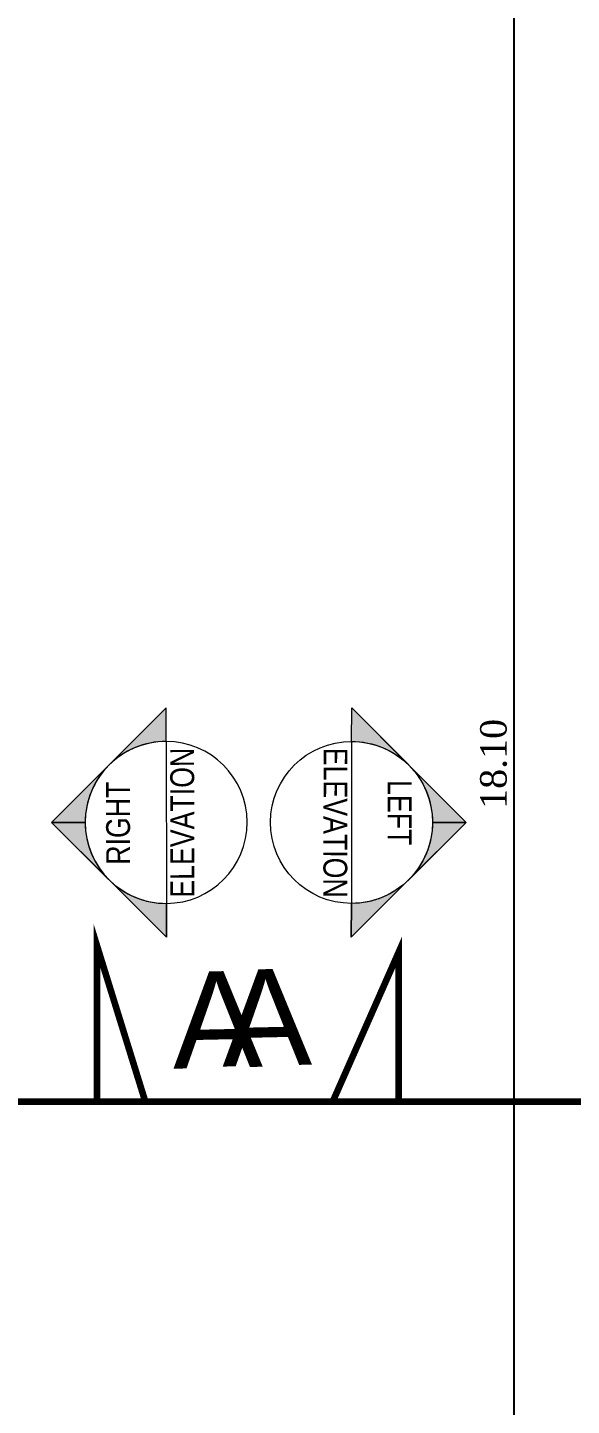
# Model space of a CAD drawing. Header units: metres. Extents: x 503482 to 1007323, y 2781056 to 5562345.
# Drawn here: x 503502.14 to 503506.25, y 2781133.03 to 2781143.44 of the extents above; entities that cross this region are included whole.
import ezdxf
from ezdxf.enums import TextEntityAlignment as Align

# ---------------------------------------------------------------- set-up
doc = ezdxf.new("R2010")
doc.units = ezdxf.units.M
doc.header["$LTSCALE"] = 10
doc.header["$MEASUREMENT"] = 0
doc.header["$PDMODE"] = 3
doc.linetypes.add('1013-Lower$0$CACHE', pattern=[0.375, 0.25, -0.125])
doc.layers.get('0').update_dxf_attribs({"linetype": 'CONTINUOUS'})
doc.layers.get('DEFPOINTS').update_dxf_attribs({"linetype": 'CONTINUOUS'})
for name, color, linetype, lineweight in [('01_WALLS', 7, 'CONTINUOUS', 25), ('G-ANNO-SYMB', 111, 'CONTINUOUS', 9), ('WALL', 7, 'CONTINUOUS', 30)]:
    doc.layers.add(name, color=color, linetype=linetype, lineweight=lineweight)
doc.styles.add('AREAL', font='times.ttf')
doc.styles.add('ARIAL', font='arial.ttf')
doc.dimstyles.new('bdc-1-100-A', dxfattribs={"dimtxt": 0.2, "dimasz": 0.1, "dimexe": 0, "dimexo": 0, "dimgap": 0.05, "dimtad": 1, "dimzin": 7, "dimdsep": 46, "dimtxsty": 'AREAL', "dimblk": 'OBLIQUE', "dimcen": 0.001, "dimdle": 0.1, "dimse1": 1, "dimse2": 1, "dimclrd": 15, "dimclre": 8, "dimclrt": 3, "dimadec": 0, "dimazin": 0, "dimtfac": 1, "dimtix": 1, "dimtmove": 2, "dimatfit": 3, "dimldrblk": 'OBLIQUE', "dimfxl": 0.1, "dimtolj": 1, "dimtzin": 0, "dimlwe": 5, "dimarcsym": 0})

# ---------------------------------------------------------------- blocks, each defined once
blk = doc.blocks.new('_Oblique')
at = {"color": 0, "linetype": 'ByBlock', "lineweight": -2}
blk.add_line((-0.5, -0.5), (0.5, 0.5), dxfattribs=at)
blk = doc.blocks.new('*D705')
at = {"layer": '01_WALLS', "color": 15, "linetype": 'Continuous', "lineweight": -2, "ltscale": 0.04, "transparency": 16777216}
blk.add_line((503505.816, 2781147.026), (503505.816, 2781128.726), dxfattribs=at)
at = {"layer": 'DEFPOINTS', "color": 0, "ltscale": 0.04, "transparency": 16777216}
for p in [(503506.661, 2781146.926), (503505.816, 2781128.826), (503506.661, 2781128.826)]:
    blk.add_point(p, dxfattribs=at)
at = {"layer": '01_WALLS', "color": 15, "lineweight": -2, "ltscale": 0.04, "transparency": 16777216, "xscale": 0.1, "yscale": 0.1, "zscale": 0.1}
for p, rotation in [((503505.816, 2781146.926), 90), ((503505.816, 2781128.826), 270)]:
    blk.add_blockref('_Oblique', p, dxfattribs=dict(at, rotation=rotation))
at = {"layer": '01_WALLS', "color": 3, "lineweight": 5, "ltscale": 0.04, "transparency": 16777216, "insert": (503505.664, 2781137.876), "char_height": 0.2, "attachment_point": 5, "rotation": 90, "style": 'AREAL'}
blk.add_mtext('\\A1;18.10', dxfattribs=at)
blk = doc.blocks.new('Section - M_Section Head - Filled-3533767-Arch L2-GROUND FLOOR')
at = {"layer": 'G-ANNO-SYMB'}
h = blk.add_hatch(color=256, dxfattribs=at)
edge = h.paths.add_edge_path(flags=0)
edge.add_line((-6, 8.49), (-6, 6))
edge.add_arc((-6, 0), 6, 90, 135)
edge.add_line((-10.24, 4.24), (-6, 8.49))
h = blk.add_hatch(color=256, dxfattribs=at)
edge = h.paths.add_edge_path(flags=0)
edge.add_line((-6, 8.49), (-1.76, 4.24))
edge.add_arc((-6, 0), 6, 45, 90)
edge.add_line((-6, 6), (-6, 8.49))
h = blk.add_hatch(color=256, dxfattribs=at)
edge = h.paths.add_edge_path(flags=0)
edge.add_line((-14.49, 0), (-10.24, 4.24))
edge.add_arc((-6, 0), 6, 135, 180)
edge.add_line((-12, 0), (-14.49, 0))
h = blk.add_hatch(color=256, dxfattribs=at)
edge = h.paths.add_edge_path(flags=0)
edge.add_line((2.49, 0), (0, 0))
edge.add_arc((-6, 0), 6, 360, 405)
edge.add_line((-1.76, 4.24), (2.49, 0))
for p, q in [((-6, 8.49), (-14.49, 0)), ((-6, 8.49), (-10.24, 4.24)), ((-6, 8.49), (2.49, 0)), ((-6, 6), (-6, 8.49)), ((-6, 8.49), (-6, 6)), ((-1.76, 4.24), (-6, 8.49)), ((-10.24, 4.24), (-14.49, 0)), ((2.49, 0), (-1.76, 4.24)), ((-14.49, 0), (-12, 0)), ((0, 0), (2.49, 0)), ((-12, 0), (-14.49, 0)), ((0, 0), (2.49, 0))]:
    blk.add_line(p, q, dxfattribs=at)
for start, end in [(360, 180), (90, 135), (45, 90), (135, 180), (360, 45), (180, 360)]:
    blk.add_arc((-6, 0), 6, start, end, dxfattribs=at)
blk = doc.blocks.new('TYTY')
at = {"layer": 'WALL', "color": 5, "linetype": '1013-Lower$0$CACHE', "lineweight": 5, "ltscale": 0.3, "const_width": 0.05}
blk.add_lwpolyline([(503328.958, 2781263.219), (503329.456, 2781264.347), (503329.456, 2781263.219), (503306.93, 2781263.219), (503306.93, 2781264.399), (503307.296, 2781263.219)], dxfattribs=at)
at = {"layer": 'WALL', "lineweight": 0, "style": 'ARIAL'}
for p in [(503328.803, 2781263.499), (503308.186, 2781263.483)]:
    blk.add_text('A', height=0.729, rotation=1.2807, dxfattribs=at).set_placement(p, align=Align.RIGHT)

msp = doc.modelspace()

# ---------------------------------------------------------------- linework, layer by layer
at = {"layer": 'G-ANNO-SYMB'}
for p, q in [((503503.187, 2781138.046), (503503.189, 2781136.821)), ((503504.59, 2781138.046), (503504.588, 2781136.821))]:
    msp.add_line(p, q, dxfattribs=at)

# ---------------------------------------------------------------- block references
at = {"layer": '01_WALLS'}
for p in [(175.489, -127.896), (195.734, -127.896)]:
    msp.add_blockref('TYTY', p, dxfattribs=at)
at = {"layer": 'G-ANNO-SYMB', "yscale": 0.1020600000000007, "zscale": 0.1020600000000007}
for p, xscale, rotation in [((503503.187, 2781138.046), 0.1020600000000007, 90.09789353529948), ((503504.59, 2781138.046), -0.1020600000000007, 269.9021064647006)]:
    msp.add_blockref('Section - M_Section Head - Filled-3533767-Arch L2-GROUND FLOOR', p, dxfattribs=dict(at, xscale=xscale, rotation=rotation))

# ---------------------------------------------------------------- texts
at = {"layer": 'G-ANNO-SYMB', "style": 'ARIAL', "width": 0.8}
for s, rotation, p in [('ELEVATION', 90.0979, (503503.401, 2781136.865)), ('ELEVATION', 269.9021, (503504.378, 2781137.998)), ('RIGHT', 90.0979, (503502.915, 2781137.114)), ('LEFT', 269.9021, (503504.863, 2781137.754))]:
    msp.add_text(s, height=0.1807, rotation=rotation, dxfattribs=at).set_placement(p)

# ---------------------------------------------------------------- dimensions: what is measured, and where the dimension line sits
at = {"layer": '01_WALLS', "lineweight": 5, "ltscale": 0.04}
dim = msp.add_linear_dim(base=(503505.816, 2781128.826), p1=(503506.661, 2781146.926), p2=(503506.661, 2781128.826), angle=90, dimstyle='bdc-1-100-A', override={"dimfxl": 0.125, "dimfxlon": 1, "dimarcsym": 1}, dxfattribs=at)
dim.commit()
dim.dimension.update_dxf_attribs({"geometry": '*D705', "text_midpoint": (503505.664, 2781137.876)})

doc.saveas('drawing.dxf')
